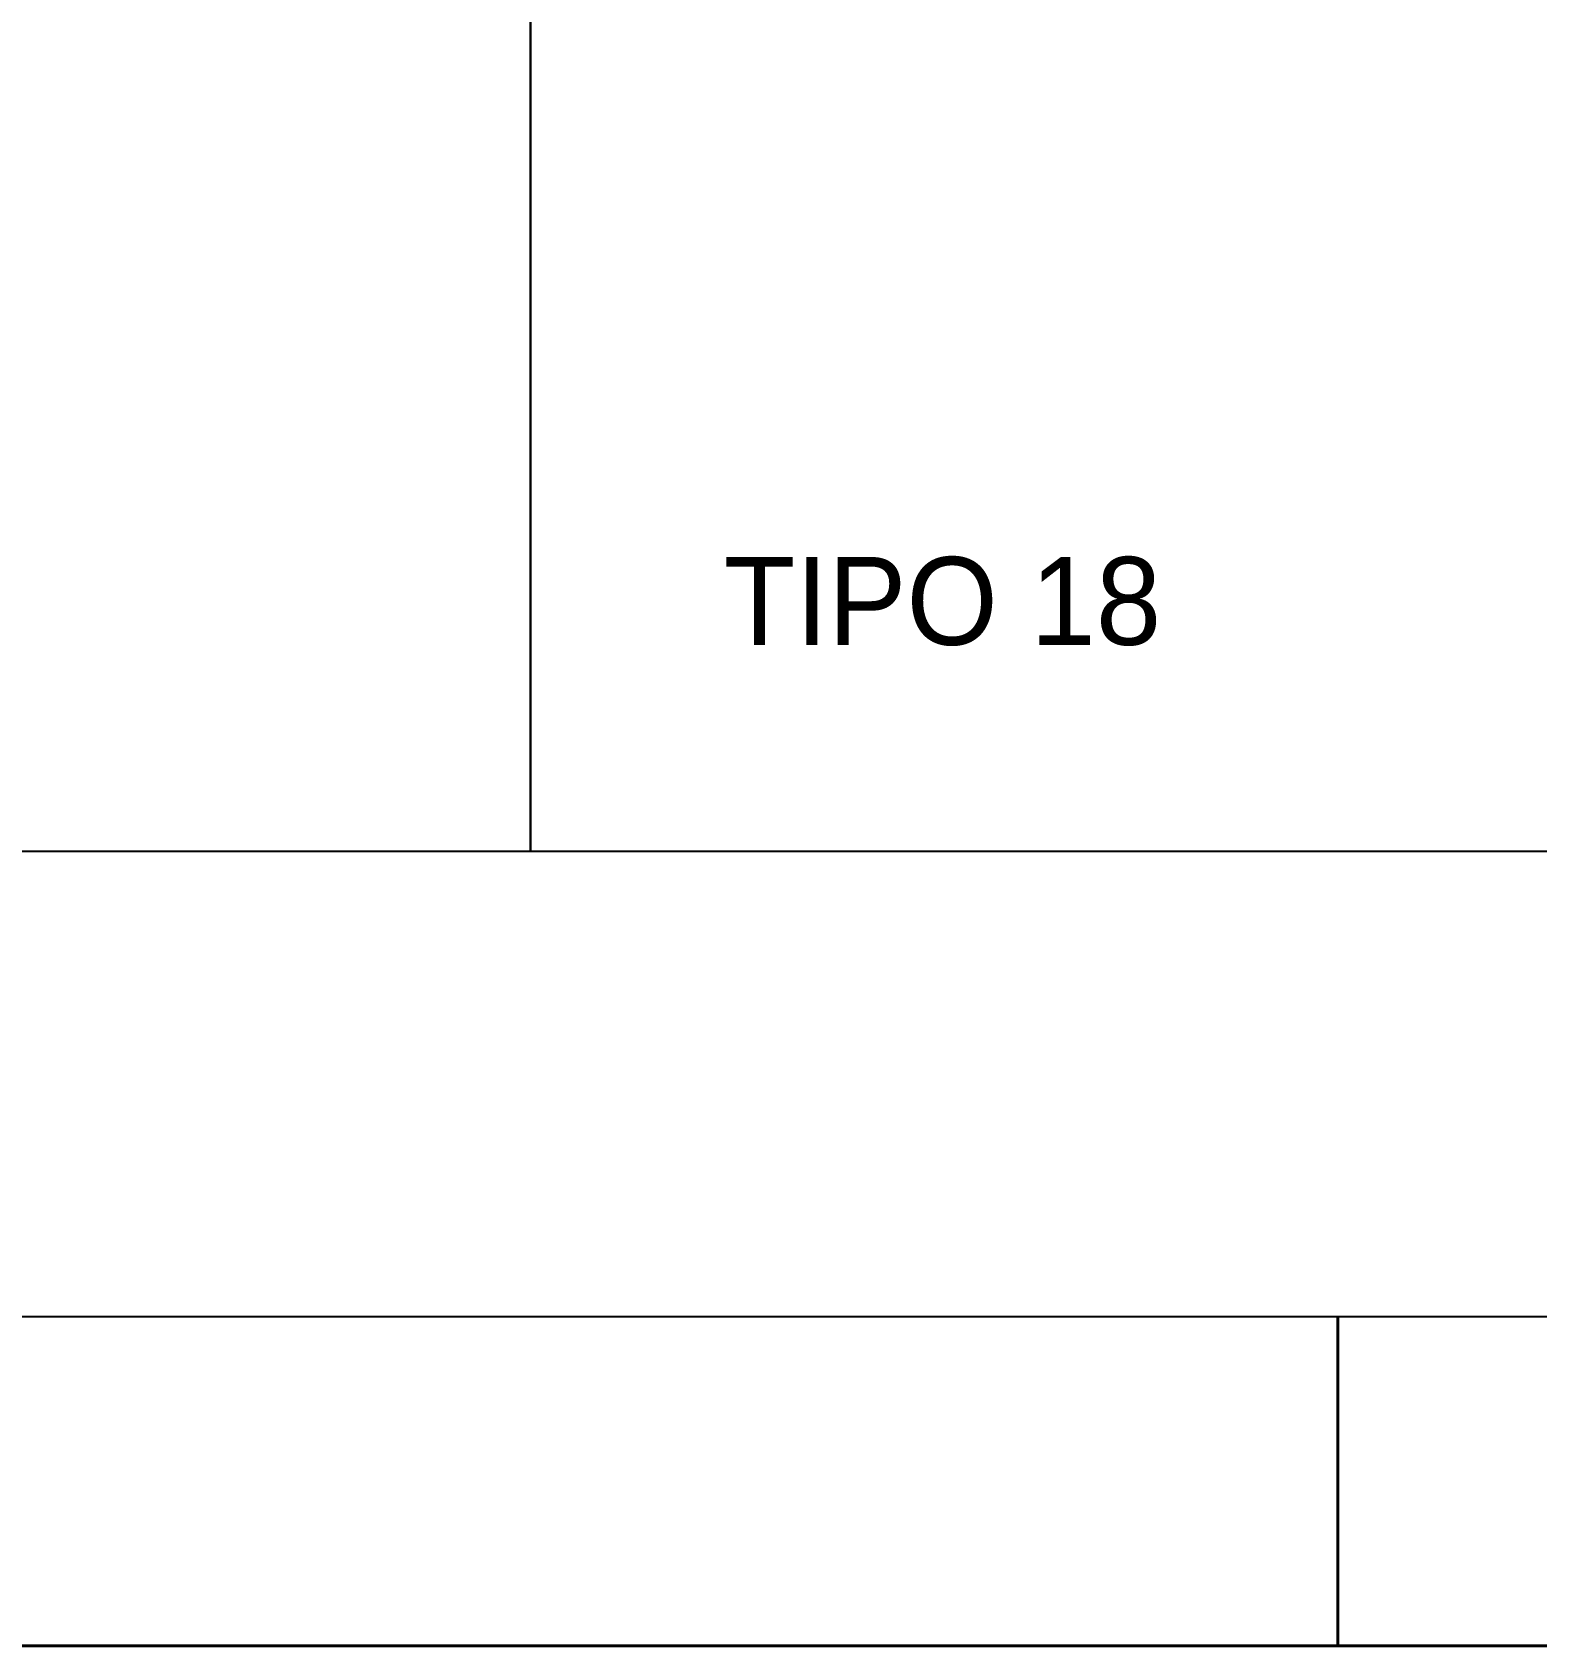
# Model space of a CAD drawing. Extents: x 17311 to 161354, y 153625 to 211469.
# Drawn here: x 18335 to 18703.2, y 205100.3 to 205495.1 of the extents above; entities that cross this region are included whole.
import ezdxf

# ---------------------------------------------------------------- set-up
doc = ezdxf.new("R2010")
doc.units = 0
doc.layers.get('0').update_dxf_attribs({"linetype": 'CONTINUOUS'})
doc.layers.add('8', color=111, linetype='CONTINUOUS')
doc.layers.add('FOLHA', color=255, linetype='CONTINUOUS', lineweight=40)
doc.styles.add('ROMAS860', font='ROMAS860.SHX', dxfattribs={"height": 8.5})

msp = doc.modelspace()

# ---------------------------------------------------------------- linework, layer by layer
at = {"color": 30}
msp.add_line((24239.28, 205180.82), (17511.8, 205180.82), dxfattribs=at)
at = {"layer": '8', "color": 5, "linetype": 'Continuous'}
for points in [[(18456.91, 205294.67), (17860.1, 205294.67), (17860.1, 206259.46), (18456.91, 206259.46)], [(19053.72, 205294.67), (18456.91, 205294.67), (18456.91, 206259.46), (19053.72, 206259.46)]]:
    msp.add_lwpolyline(points, close=True, dxfattribs=at)
at = {"layer": 'FOLHA'}
for p, q in [((18654.51, 205100.34), (18654.51, 205180.82)), ((24319.75, 205100.34), (17310.62, 205100.34))]:
    msp.add_line(p, q, dxfattribs=at)

# ---------------------------------------------------------------- texts
at = {"linetype": 'Continuous', "style": 'ROMAS860'}
msp.add_text('TIPO 18', height=21.505, dxfattribs=at).set_placement((18504.19, 205345.19))

doc.saveas('drawing.dxf')
